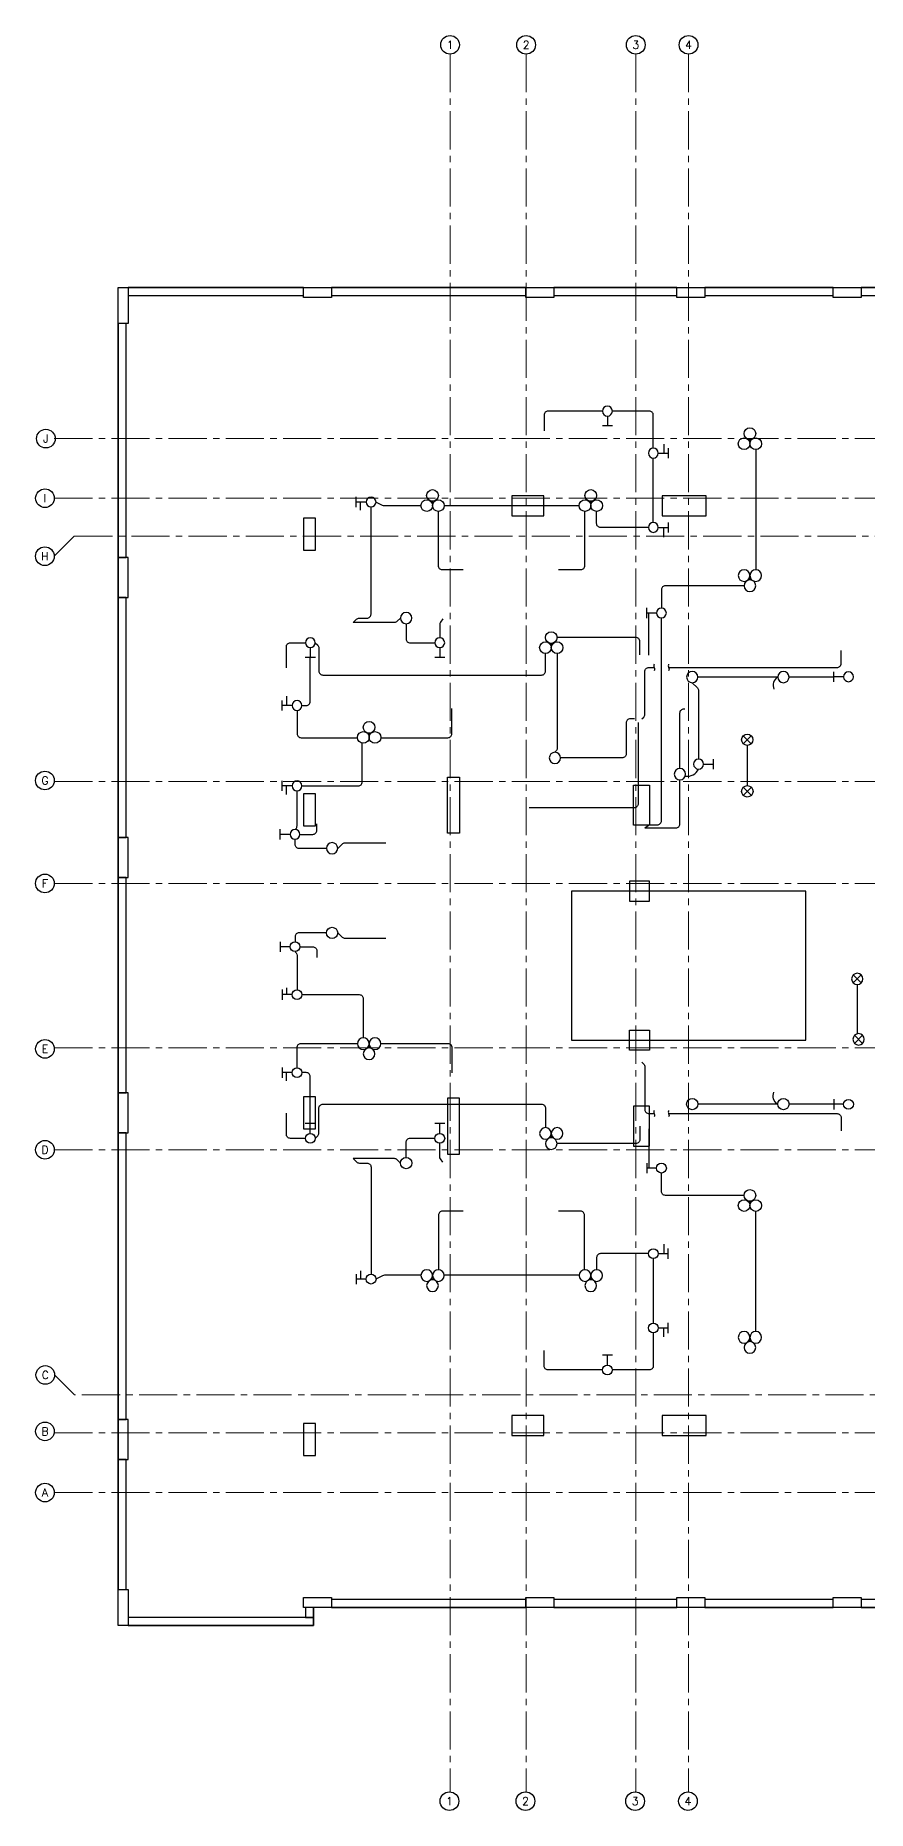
# Model space of a CAD drawing. Header units: metres. Extents: x -10 to 115, y -8 to 36.
# Drawn here: x -10.36 to 10.43, y -7.95 to 36.43 of the extents above; entities that cross this region are included whole.
import ezdxf
from ezdxf.enums import TextEntityAlignment as Align

# ---------------------------------------------------------------- set-up
doc = ezdxf.new("R2010")
doc.units = ezdxf.units.M
doc.linetypes.add('CENTER2', pattern=[28.575, 19.05, -3.175, 3.175, -3.175])
for name, color, linetype in [('Column', 4, 'Continuous'), ('ElecConduit', 20, 'Continuous'), ('ELIGHT', 4, 'Continuous'), ('GRID', 1, 'CENTER2'), ('Opening', 2, 'Continuous'), ('S-GRID-CIRC', 3, 'Continuous'), ('S-GRID-CIRC-TEXT', 3, 'Continuous'), ('Slab', 3, 'Continuous'), ('Wall', 1, 'Continuous')]:
    doc.layers.add(name, color=color, linetype=linetype)
doc.layers.add('S-GRID-DIMS', color=2, linetype='Continuous', lineweight=0)
doc.styles.add('S-ROMANS', font='romans.shx', dxfattribs={"width": 0.75})

# ---------------------------------------------------------------- blocks, each defined once
blk = doc.blocks.new('EI2')
at = {"layer": 'ELIGHT'}
for p, q in [((0, 0.181), (0, -0.181)), ((0.35, 0), (0, 0))]:
    blk.add_line(p, q, dxfattribs=at)
blk.add_circle((0.527, 0), 0.176, dxfattribs=at)
blk = doc.blocks.new('E LIGHTING OUTLET')
at = {"layer": 'ELIGHT'}
blk.add_circle((0, 0), 0.177, dxfattribs=at)
blk = doc.blocks.new('EChandlier')
at = {"layer": 'ELIGHT'}
for centre, radius in [((-0.228, 0.13), 0.228), ((0, 0), 0.028), ((0.227, 0.13), 0.228), ((0.002, -0.266), 0.228)]:
    blk.add_circle(centre, radius, dxfattribs=at)
blk = doc.blocks.new('EI1')
at = {"layer": 'ELIGHT'}
for points in [[(0.157, 0.157), (-0.157, -0.157)], [(-0.157, 0.157), (0.157, -0.157)]]:
    blk.add_lwpolyline(points, dxfattribs=at)
blk.add_circle((0, 0), 0.222, dxfattribs=at)
blk = doc.blocks.new('S-GRID-CIRC')
at = {"layer": 'S-GRID-CIRC'}
blk.add_circle((0, 0), 0.35, dxfattribs=at)
at = {"layer": 'S-GRID-CIRC-TEXT', "color": 3, "style": 'S-ROMANS', "flags": 8}
blk.add_attdef('GRID-CIRC', text='', height=0.3, dxfattribs=at).set_placement((0, 0), align=Align.MIDDLE)

msp = doc.modelspace()

# ---------------------------------------------------------------- linework, layer by layer
at = {"layer": 'Column'}
for points in [[(-8.29, 30.125), (-8.04, 30.125), (-8.04, 29.225), (-8.29, 29.225)], [(-3.66, 29.875), (-3.66, 30.125), (-2.96, 30.125), (-2.96, 29.875)], [(1.892, 29.875), (1.892, 30.125), (2.592, 30.125), (2.592, 29.875)], [(5.67, 29.875), (5.67, 30.125), (6.37, 30.125), (6.37, 29.875)], [(9.573, 29.875), (9.573, 30.125), (10.273, 30.125), (10.273, 29.875)], [(-8.29, -2.425), (-8.04, -2.425), (-8.04, -3.325), (-8.29, -3.325)], [(-3.66, -2.875), (-3.66, -2.625), (-2.96, -2.625), (-2.96, -2.875)], [(1.892, -2.875), (1.892, -2.625), (2.592, -2.625), (2.592, -2.875)], [(5.67, -2.875), (5.67, -2.625), (6.37, -2.625), (6.37, -2.875)], [(9.573, -2.875), (9.573, -2.625), (10.273, -2.625), (10.273, -2.875)]]:
    msp.add_lwpolyline(points, close=True, dxfattribs=at)
at = {"layer": 'Column', "color": 4, "linetype": 'Continuous'}
for points in [[(1.54, 24.42), (2.34, 24.42), (2.34, 24.92), (1.54, 24.92)], [(5.3, 24.421), (6.4, 24.421), (6.4, 24.92), (5.3, 24.92)], [(-8.04, 23.377), (-8.29, 23.377), (-8.29, 22.377), (-8.04, 22.377)], [(-0.06, 17.89), (0.24, 17.89), (0.24, 16.49), (-0.06, 16.49)], [(4.58, 17.69), (4.98, 17.69), (4.98, 16.69), (4.58, 16.69)], [(-8.04, 16.374), (-8.29, 16.374), (-8.29, 15.374), (-8.04, 15.374)], [(4.98, 15.29), (4.48, 15.29), (4.48, 14.79), (4.98, 14.79)], [(4.98, 11.06), (4.48, 11.06), (4.48, 11.56), (4.98, 11.56)], [(-8.04, 9.994), (-8.29, 9.994), (-8.29, 8.994), (-8.04, 8.994)], [(-0.06, 8.46), (0.24, 8.46), (0.24, 9.86), (-0.06, 9.86)], [(4.58, 8.66), (4.98, 8.66), (4.98, 9.66), (4.58, 9.66)], [(-8.04, 1.825), (-8.29, 1.825), (-8.29, 0.825), (-8.04, 0.825)], [(1.54, 1.427), (2.34, 1.427), (2.34, 1.927), (1.54, 1.927)], [(5.3, 1.43), (6.4, 1.43), (6.4, 1.929), (5.3, 1.929)]]:
    msp.add_lwpolyline(points, close=True, dxfattribs=at)
at = {"layer": 'Column', "color": 4}
for points in [[(-3.66, 23.56), (-3.36, 23.56), (-3.36, 24.36), (-3.66, 24.36)], [(-3.36, 17.466), (-3.66, 17.466), (-3.66, 16.666), (-3.36, 16.666)], [(-3.36, 9.894), (-3.66, 9.894), (-3.66, 9.094), (-3.36, 9.094)], [(-3.36, 1.725), (-3.66, 1.725), (-3.66, 0.925), (-3.36, 0.925)]]:
    msp.add_lwpolyline(points, close=True, dxfattribs=at)
at = {"layer": 'ElecConduit', "elevation": -1.5}
for points in [[(3.81, 27.038), (2.45, 27.038, 0.414214), (2.35, 26.938), (2.35, 26.549)], [(5.079, 26.111), (5.079, 26.938, 0.414214), (4.979, 27.038), (4.057, 27.038)], [(-2.417, 21.754), (-2.336, 21.835, -0.198912), (-2.266, 21.864), (-2.073, 21.864, 0.414214), (-1.973, 21.964), (-1.973, 24.643)], [(-0.728, 24.671), (-1.639, 24.671, -0.119102), (-1.685, 24.682), (-1.85, 24.766)], [(0.329, 23.07), (-0.191, 23.07, -0.414214), (-0.291, 23.17), (-0.291, 24.53)], [(3.361, 24.53), (3.361, 23.17, -0.414214), (3.261, 23.07), (2.708, 23.07)], [(4.955, 24.129), (3.763, 24.129, -0.414214), (3.663, 24.229), (3.663, 24.525)], [(7.346, 22.673), (5.382, 22.673, 0.414214), (5.282, 22.573), (5.282, 22.115)], [(-1.239, 21.864), (-1.32, 21.784, -0.198912), (-1.39, 21.754), (-2.417, 21.754)], [(-0.176, 21.847), (-0.239, 21.758, 0.155023), (-0.257, 21.7), (-0.257, 21.372)], [(4.868, 16.617), (4.954, 16.678, -0.156066), (5.013, 16.697), (5.182, 16.697, 0.414214), (5.282, 16.797), (5.282, 21.868)], [(-1.097, 21.722), (-1.097, 21.343, 0.414214), (-0.997, 21.243), (-0.381, 21.243)], [(4.742, 20.947), (4.742, 21.278, 0.414214), (4.642, 21.378), (2.675, 21.378)], [(-4.09, 20.617), (-4.09, 21.148, -0.414214), (-3.99, 21.248), (-3.616, 21.248)], [(-3.7, 19.679), (-3.592, 19.679, 0.414214), (-3.492, 19.779), (-3.492, 20.879)], [(-3.369, 21.248), (-3.306, 21.185, -0.198912), (-3.277, 21.114), (-3.277, 20.54, 0.414214), (-3.177, 20.44), (2.285, 20.44, 0.414214), (2.385, 20.54), (2.385, 20.979)], [(2.676, 20.979), (2.676, 18.606, -0.198912), (2.647, 18.535), (2.62, 18.509)], [(5.462, 20.629), (9.671, 20.629, 0.414214), (9.771, 20.729), (9.771, 21.055)], [(4.793, 19.343), (4.839, 19.389, 0.198912), (4.868, 19.46), (4.868, 20.529, -0.414214), (4.968, 20.629), (5.101, 20.629)], [(5.101, 20.711, 0.242715), (5.101, 20.629, -0.242715), (5.101, 20.546)], [(5.462, 20.711, 0.242715), (5.462, 20.629, -0.242715), (5.462, 20.546)], [(6.052, 20.247), (6.18, 20.119, -0.198912), (6.209, 20.048), (6.209, 18.335)], [(8.187, 20.389, 0.383648), (8.093, 20.09, -3.183241)], [(-3.823, 19.555), (-3.823, 18.974, 0.414214), (-3.723, 18.874), (-2.313, 18.874)], [(-1.731, 18.874), (-0.053, 18.874, 0.414214), (0.047, 18.974), (0.047, 19.606)], [(5.745, 18.104), (5.745, 19.494, -0.414214), (5.845, 19.594), (5.87, 19.594)], [(4.7, 19.25), (4.7, 17.222, -0.414214), (4.6, 17.122), (1.974, 17.122)], [(4.607, 19.343), (4.5, 19.343, 0.414214), (4.4, 19.243), (4.4, 18.467, -0.414214), (4.3, 18.367), (2.762, 18.367)], [(-3.7, 17.669), (-2.293, 17.669, 0.414214), (-2.193, 17.769), (-2.193, 18.734)], [(4.868, 16.617), (5.645, 16.617, 0.414214), (5.745, 16.717), (5.745, 17.82)], [(5.879, 17.913, 0.327489), (6.209, 18.088, -3.420201)], [(-3.873, 16.581), (-3.854, 16.598, 0.208932), (-3.822, 16.672), (-3.822, 17.545)], [(-3.75, 16.457), (-3.43, 16.457, 0.414214), (-3.33, 16.557), (-3.33, 16.723)], [(-3.089, 16.105), (-3.773, 16.105, -0.414214), (-3.873, 16.205), (-3.873, 16.334)], [(-2.805, 16.105), (-2.696, 16.215, -0.198912), (-2.625, 16.244), (-1.607, 16.244)], [(-3.089, 13.998), (-3.773, 13.998, 0.414214), (-3.873, 13.898), (-3.873, 13.77)], [(-2.805, 13.998), (-2.696, 13.889, 0.198912), (-2.625, 13.859), (-1.607, 13.859)], [(-3.873, 13.523), (-3.847, 13.492, -0.177694), (-3.823, 13.427), (-3.823, 12.573)], [(-3.75, 13.646), (-3.43, 13.646, -0.414214), (-3.33, 13.546), (-3.33, 13.38)], [(-3.7, 12.45), (-2.268, 12.45, -0.414214), (-2.168, 12.35), (-2.168, 11.37)], [(-3.823, 10.623), (-3.823, 11.129, -0.414214), (-3.723, 11.229), (-2.313, 11.229)], [(-1.731, 11.229), (-0.053, 11.229, -0.414214), (0.047, 11.129), (0.047, 10.497)], [(4.793, 10.76), (4.839, 10.715, -0.198912), (4.868, 10.644), (4.868, 9.575, 0.414214), (4.968, 9.475), (5.101, 9.475)], [(-3.492, 9.224), (-3.492, 10.4, 0.414214), (-3.592, 10.5), (-3.7, 10.5)], [(8.187, 9.714, -0.383648), (8.093, 10.013, 3.183241)], [(-3.616, 8.855), (-3.99, 8.855, -0.414214), (-4.09, 8.955), (-4.09, 9.486)], [(-3.369, 8.855), (-3.306, 8.919, 0.198912), (-3.277, 8.989), (-3.277, 9.61, -0.414214), (-3.177, 9.71), (2.285, 9.71, -0.414214), (2.385, 9.61), (2.385, 9.125)], [(5.101, 9.556, 0.242715), (5.101, 9.473, -0.242715), (5.101, 9.391)], [(5.462, 9.556, 0.242715), (5.462, 9.473, -0.242715), (5.462, 9.391)], [(5.461, 9.475), (9.671, 9.475, -0.414214), (9.771, 9.375), (9.771, 9.048)], [(4.742, 9.16), (4.742, 8.825, -0.414214), (4.642, 8.725), (2.675, 8.725)], [(-1.097, 8.381), (-1.097, 8.76, -0.414214), (-0.997, 8.86), (-0.381, 8.86)], [(-0.176, 8.257), (-0.239, 8.346, -0.155023), (-0.257, 8.403), (-0.257, 8.732)], [(-2.417, 8.349), (-2.336, 8.269, 0.198912), (-2.266, 8.239), (-2.073, 8.239, -0.414214), (-1.973, 8.139), (-1.973, 5.461)], [(-1.239, 8.239), (-1.32, 8.32, 0.198912), (-1.391, 8.349), (-2.417, 8.349)], [(7.346, 7.431), (5.382, 7.431, -0.414214), (5.282, 7.531), (5.282, 7.989)], [(0.329, 7.034), (-0.191, 7.034, 0.414214), (-0.291, 6.934), (-0.291, 5.573)], [(3.361, 5.573), (3.361, 6.934, 0.414214), (3.261, 7.034), (2.708, 7.034)], [(4.955, 5.974), (3.763, 5.974, 0.414214), (3.663, 5.874), (3.663, 5.579)], [(-0.728, 5.433), (-1.639, 5.433, 0.119102), (-1.685, 5.422), (-1.85, 5.337)], [(3.81, 3.066), (2.45, 3.066, -0.414214), (2.35, 3.166), (2.35, 3.554)], [(5.079, 3.993), (5.079, 3.166, -0.414214), (4.979, 3.066), (4.057, 3.066)]]:
    msp.add_lwpolyline(points, format="xyb", dxfattribs=at)
for points in [[(5.345, 26.214), (5.345, 25.988)], [(5.078, 24.253), (5.078, 25.864)], [(7.639, 26.076), (7.639, 23.072)], [(-2.24, 24.563), (-2.24, 24.766)], [(3.226, 24.671), (-0.146, 24.671)], [(5.345, 23.889), (5.345, 24.13)], [(4.965, 20.933), (4.965, 21.991)], [(8.187, 20.389), (6.194, 20.389)], [(9.587, 20.389), (8.471, 20.389)], [(-4.09, 19.912), (-4.09, 19.678)], [(7.427, 18.68), (7.427, 17.674)], [(-4.09, 17.453), (-4.09, 17.669)], [(-4.09, 12.62), (-4.09, 12.45)], [(10.175, 12.7), (10.175, 11.47)], [(-4.09, 10.292), (-4.09, 10.5)], [(8.187, 9.714), (6.194, 9.714)], [(9.587, 9.714), (8.471, 9.714)], [(4.965, 9.096), (4.965, 8.112)], [(7.639, 4.027), (7.639, 7.031)], [(5.345, 6.214), (5.345, 5.974)], [(5.078, 5.851), (5.078, 4.24)], [(-2.24, 5.541), (-2.24, 5.337)], [(3.226, 5.433), (-0.146, 5.433)], [(5.345, 3.89), (5.345, 4.116)]]:
    msp.add_lwpolyline(points, dxfattribs=at)
at = {"layer": 'GRID', "lineweight": 0, "ltscale": 0.05}
for p, q in [((0, 35.963), (0, -7.482)), ((1.9, 35.963), (1.9, -7.482)), ((4.64, 35.963), (4.64, -7.482)), ((5.96, 35.963), (5.96, -7.482)), ((-9.888, 26.35), (114.619, 26.351)), ((-9.888, 24.86), (114.619, 24.861)), ((-9.888, 17.78), (114.619, 17.781)), ((-9.888, 15.23), (114.619, 15.231)), ((-9.888, 11.12), (114.619, 11.121)), ((-9.888, 8.57), (114.619, 8.571)), ((-9.888, 1.49), (114.619, 1.491)), ((-9.888, 0), (114.619, 0.001))]:
    msp.add_line(p, q, dxfattribs=at)
for points in [[(-9.89, 23.41), (-9.39, 23.91), (114.541, 23.911), (114.612, 23.411)], [(114.849, 2.718), (114.629, 2.441), (-9.38, 2.44), (-9.88, 2.94)]]:
    msp.add_lwpolyline(points, dxfattribs=at)
at = {"layer": 'Opening'}
msp.add_lwpolyline([(3.032, 11.311), (8.89, 11.311), (8.89, 15.04), (3.032, 15.04)], close=True, dxfattribs=at)
at = {"layer": 'Slab'}
msp.add_lwpolyline([(55.875, 30.125), (55.875, -2.875), (-3.41, -2.875), (-3.41, -3.325), (-8.29, -3.325), (-8.291, -2.423), (-8.29, -2.423), (-8.29, 30.125), (55.875, 30.125)], dxfattribs=at)
at = {"layer": 'Wall'}
for points in [[(-8.04, 29.925), (-3.66, 29.925), (-3.66, 30.125), (-8.04, 30.125)], [(-2.96, 29.925), (1.9, 29.925), (1.9, 30.125), (-2.96, 30.125)], [(2.592, 29.925), (5.67, 29.925), (5.67, 30.125), (2.592, 30.125)], [(6.37, 29.925), (9.573, 29.925), (9.573, 30.125), (6.37, 30.125)], [(10.273, 29.925), (13.475, 29.925), (13.475, 30.125), (10.273, 30.125)], [(-8.09, 23.375), (-8.09, 29.225), (-8.29, 29.225), (-8.29, 23.375)], [(-8.09, 16.374), (-8.09, 22.377), (-8.29, 22.377), (-8.29, 16.374)], [(-8.09, 9.994), (-8.09, 15.374), (-8.29, 15.374), (-8.29, 9.994)], [(-8.09, 1.825), (-8.09, 8.994), (-8.29, 8.994), (-8.29, 1.825)], [(-8.09, -2.425), (-8.09, 0.825), (-8.29, 0.825), (-8.29, -2.425)], [(-3.41, -3.125), (-3.41, -2.875), (-3.61, -2.875), (-3.61, -3.125)], [(-2.96, -2.875), (1.9, -2.875), (1.9, -2.675), (-2.96, -2.675)], [(2.592, -2.875), (5.67, -2.875), (5.67, -2.675), (2.592, -2.675)], [(6.37, -2.875), (9.573, -2.875), (9.573, -2.675), (6.37, -2.675)], [(10.273, -2.875), (13.475, -2.875), (13.475, -2.675), (10.273, -2.675)], [(-8.04, -3.325), (-3.41, -3.325), (-3.41, -3.125), (-8.04, -3.125)]]:
    msp.add_lwpolyline(points, close=True, dxfattribs=at)

# ---------------------------------------------------------------- block references
at = {"layer": 'ELIGHT'}
for name, p, xscale, yscale, zscale, rotation in [('EI2', (3.933, 26.669, -1.5), -0.7, 0.7, 0.7, 269.9997406373642), ('EChandlier', (7.493, 26.305, -1.5), 0.6400000000000001, 0.6400000000000001, 0.6400000000000001, 179.9997406373642), ('EI2', (5.447, 25.988, -1.5), -0.7, 0.7, 0.7, 359.9997406373642), ('EI2', (-2.342, 24.766, -1.5), -0.7, 0.7, 0.7, 179.9997406373643), ('EChandlier', (-0.437, 24.759, -1.5), 0.6400000000000001, 0.6400000000000001, 0.6400000000000001, 179.9997406373642), ('EChandlier', (3.518, 24.759, -1.5), 0.6400000000000001, 0.6400000000000001, 0.6400000000000001, 179.9997406373642), ('EI2', (5.447, 24.13, -1.5), -0.7, 0.7, 0.7, 359.9997406373642), ('EChandlier', (7.493, 22.843, -1.5), -0.6400000000000001, 0.6400000000000001, 0.6400000000000001, 0.0002593626357683121), ('E LIGHTING OUTLET', (-1.097, 21.864, -1.5), -0.8, 0.8, 0.8, 0.0002593626357683121), ('EI2', (4.913, 21.991, -1.5), -0.7, 0.7, 0.7, 179.9997406373643), ('EI2', (-3.492, 20.879, -1.5), -0.7, 0.7, 0.7, 269.9997406373642), ('EI2', (-0.257, 20.879, -1.5), -0.7, 0.7, 0.7, 269.9997406373642), ('EChandlier', (2.53, 21.208, -1.5), 0.6400000000000001, 0.6400000000000001, 0.6400000000000001, 179.9997406373642), ('E LIGHTING OUTLET', (6.052, 20.389, -1.5), -0.8, 0.8, 0.8, 0.0002593626357683121), ('E LIGHTING OUTLET', (8.329, 20.389, -1.5), -0.8, 0.8, 0.8, 0.0002593626357683121), ('EI2', (9.587, 20.397, -1.5), -0.7, 0.7, 0.7, 179.9997406373643), ('EI2', (-4.192, 19.678, -1.5), -0.7, 0.7, 0.7, 179.9997406373643), ('EChandlier', (-2.022, 18.963, -1.5), 0.6400000000000001, 0.6400000000000001, 0.6400000000000001, 179.9997406373642), ('EI1', (7.427, 18.822, -1.5), 0.6399999999872202, 0.6399999999872202, 0.6399999999872202, 180), ('E LIGHTING OUTLET', (2.62, 18.367, -1.5), -0.8, 0.8, 0.8, 0.0002593626357683121), ('EI2', (6.578, 18.212, -1.5), -0.7, 0.7, 0.7, 359.9997406373642), ('EI2', (-4.192, 17.669, -1.5), -0.7, 0.7, 0.7, 179.9997406373643), ('E LIGHTING OUTLET', (5.745, 17.962, -1.5), -0.8, 0.8, 0.8, 0.0002593626357683121), ('EI1', (7.428, 17.532, -1.5), 0.6399999999872202, 0.6399999999872202, 0.6399999999872202, 180), ('EI2', (-4.242, 16.457, -1.5), -0.7, 0.7, 0.7, 179.9997406373643), ('E LIGHTING OUTLET', (-2.947, 16.11, -1.5), -0.8, 0.8, 0.8, 0.0002593626357683121), ('EI2', (-4.242, 13.647, -1.5), 0.7, 0.7, 0.7, 0.0002593626356950153), ('E LIGHTING OUTLET', (-2.947, 13.993, -1.5), 0.8, 0.8, 0.8, 179.9997406373642), ('EI2', (-4.192, 12.45, -1.5), 0.7, 0.7, 0.7, 0.0002593626356950153), ('EChandlier', (-2.022, 11.14, -1.5), -0.6400000000000001, 0.6400000000000001, 0.6400000000000001, 0.0002593626357683121), ('EI2', (-4.192, 10.5, -1.5), 0.7, 0.7, 0.7, 0.0002593626356950153), ('E LIGHTING OUTLET', (6.052, 9.714, -1.5), 0.8, 0.8, 0.8, 179.9997406373642), ('E LIGHTING OUTLET', (8.329, 9.714, -1.5), 0.8, 0.8, 0.8, 179.9997406373642), ('EI2', (9.587, 9.707, -1.5), 0.7, 0.7, 0.7, 0.0002593626356950153), ('EI2', (-3.492, 9.224, -1.5), 0.7, 0.7, 0.7, 270.0002593626357), ('EI2', (-0.257, 9.224, -1.5), 0.7, 0.7, 0.7, 270.0002593626357), ('EChandlier', (2.53, 8.895, -1.5), -0.6400000000000001, 0.6400000000000001, 0.6400000000000001, 0.0002593626357683121), ('E LIGHTING OUTLET', (-1.097, 8.239, -1.5), 0.8, 0.8, 0.8, 179.9997406373642), ('EI2', (4.913, 8.112, -1.5), 0.7, 0.7, 0.7, 0.0002593626356950153), ('EChandlier', (7.493, 7.26, -1.5), 0.6400000000000001, 0.6400000000000001, 0.6400000000000001, 179.9997406373642), ('EI2', (5.447, 5.974, -1.5), 0.7, 0.7, 0.7, 180.0002593626356), ('EI2', (-2.342, 5.337, -1.5), 0.7, 0.7, 0.7, 0.0002593626356950153), ('EChandlier', (-0.437, 5.344, -1.5), -0.6400000000000001, 0.6400000000000001, 0.6400000000000001, 0.0002593626357683121), ('EChandlier', (3.518, 5.344, -1.5), -0.6400000000000001, 0.6400000000000001, 0.6400000000000001, 0.0002593626357683121), ('EI2', (5.447, 4.116, -1.5), 0.7, 0.7, 0.7, 180.0002593626356), ('EChandlier', (7.493, 3.798, -1.5), -0.6400000000000001, 0.6400000000000001, 0.6400000000000001, 0.0002593626357683121), ('EI2', (3.933, 3.434, -1.5), 0.7, 0.7, 0.7, 270.0002593626357)]:
    msp.add_blockref(name, p, dxfattribs=dict(at, xscale=xscale, yscale=yscale, zscale=zscale, rotation=rotation))
at = {"layer": 'ELIGHT', "xscale": -0.6399999999872202, "yscale": 0.6399999999872202, "zscale": 0.6399999999872202}
for p in [(10.175, 12.842, -1.5), (10.208, 11.332, -1.5)]:
    msp.add_blockref('EI1', p, dxfattribs=at)
at = {"layer": 'S-GRID-CIRC'}
ref = msp.add_blockref('S-GRID-CIRC', (-10.099, 26.351), dxfattribs=dict(at, xscale=0.667, yscale=0.667, zscale=0.667))
ref.add_attrib('GRID-CIRC', 'J', dxfattribs={"layer": 'S-GRID-CIRC-TEXT', "color": 3, "height": 0.2, "style": 'S-ROMANS'}).set_placement((-10.099, 26.351), align=Align.MIDDLE)
ref = msp.add_blockref('S-GRID-CIRC', (-10.121, 24.86), dxfattribs=dict(at, xscale=0.667, yscale=0.667, zscale=0.667))
ref.add_attrib('GRID-CIRC', 'I', dxfattribs={"layer": 'S-GRID-CIRC-TEXT', "color": 3, "height": 0.2, "style": 'S-ROMANS'}).set_placement((-10.121, 24.86), align=Align.MIDDLE)
ref = msp.add_blockref('S-GRID-CIRC', (-10.124, 23.41), dxfattribs=dict(at, xscale=0.667, yscale=0.667, zscale=0.667))
ref.add_attrib('GRID-CIRC', 'H', dxfattribs={"layer": 'S-GRID-CIRC-TEXT', "color": 3, "height": 0.2, "style": 'S-ROMANS'}).set_placement((-10.124, 23.41), align=Align.MIDDLE)
ref = msp.add_blockref('S-GRID-CIRC', (-10.122, 17.803), dxfattribs=dict(at, xscale=0.667, yscale=0.667, zscale=0.667))
ref.add_attrib('GRID-CIRC', 'G', dxfattribs={"layer": 'S-GRID-CIRC-TEXT', "color": 3, "height": 0.2, "style": 'S-ROMANS'}).set_placement((-10.122, 17.803), align=Align.MIDDLE)
ref = msp.add_blockref('S-GRID-CIRC', (-10.122, 15.23), dxfattribs=dict(at, xscale=0.667, yscale=0.667, zscale=0.667))
ref.add_attrib('GRID-CIRC', 'F', dxfattribs={"layer": 'S-GRID-CIRC-TEXT', "color": 3, "height": 0.2, "style": 'S-ROMANS'}).set_placement((-10.122, 15.23), align=Align.MIDDLE)
ref = msp.add_blockref('S-GRID-CIRC', (-10.121, 11.093), dxfattribs=dict(at, xscale=0.667, yscale=0.667, zscale=0.667))
ref.add_attrib('GRID-CIRC', 'E', dxfattribs={"layer": 'S-GRID-CIRC-TEXT', "color": 3, "height": 0.2, "style": 'S-ROMANS'}).set_placement((-10.121, 11.093), align=Align.MIDDLE)
ref = msp.add_blockref('S-GRID-CIRC', (-10.121, 8.57), dxfattribs=dict(at, xscale=0.667, yscale=0.667, zscale=0.667))
ref.add_attrib('GRID-CIRC', 'D', dxfattribs={"layer": 'S-GRID-CIRC-TEXT', "color": 3, "height": 0.2, "style": 'S-ROMANS'}).set_placement((-10.121, 8.57), align=Align.MIDDLE)
ref = msp.add_blockref('S-GRID-CIRC', (-10.113, 2.94), dxfattribs=dict(at, xscale=0.667, yscale=0.667, zscale=0.667))
ref.add_attrib('GRID-CIRC', 'C', dxfattribs={"layer": 'S-GRID-CIRC-TEXT', "color": 3, "height": 0.2, "style": 'S-ROMANS'}).set_placement((-10.113, 2.94), align=Align.MIDDLE)
ref = msp.add_blockref('S-GRID-CIRC', (-10.121, 1.53), dxfattribs=dict(at, xscale=0.667, yscale=0.667, zscale=0.667))
ref.add_attrib('GRID-CIRC', 'B', dxfattribs={"layer": 'S-GRID-CIRC-TEXT', "color": 3, "height": 0.2, "style": 'S-ROMANS'}).set_placement((-10.121, 1.53), align=Align.MIDDLE)
ref = msp.add_blockref('S-GRID-CIRC', (-10.121, 0), dxfattribs=dict(at, xscale=0.667, yscale=0.667, zscale=0.667))
ref.add_attrib('GRID-CIRC', 'A', dxfattribs={"layer": 'S-GRID-CIRC-TEXT', "color": 3, "height": 0.2, "style": 'S-ROMANS'}).set_placement((-10.121, 0), align=Align.MIDDLE)
at = {"layer": 'S-GRID-DIMS', "ltscale": 20}
ref = msp.add_blockref('S-GRID-CIRC', (0, 36.196), dxfattribs=dict(at, xscale=0.667, yscale=0.667, zscale=0.667))
ref.add_attrib('GRID-CIRC', '1', dxfattribs={"layer": 'S-GRID-CIRC-TEXT', "color": 3, "height": 0.2, "style": 'S-ROMANS'}).set_placement((0, 36.196), align=Align.MIDDLE)
ref = msp.add_blockref('S-GRID-CIRC', (1.9, 36.196), dxfattribs=dict(at, xscale=0.667, yscale=0.667, zscale=0.667))
ref.add_attrib('GRID-CIRC', '2', dxfattribs={"layer": 'S-GRID-CIRC-TEXT', "color": 3, "height": 0.2, "style": 'S-ROMANS'}).set_placement((1.9, 36.196), align=Align.MIDDLE)
ref = msp.add_blockref('S-GRID-CIRC', (4.64, 36.196), dxfattribs=dict(at, xscale=0.667, yscale=0.667, zscale=0.667))
ref.add_attrib('GRID-CIRC', '3', dxfattribs={"layer": 'S-GRID-CIRC-TEXT', "color": 3, "height": 0.2, "style": 'S-ROMANS'}).set_placement((4.64, 36.196), align=Align.MIDDLE)
ref = msp.add_blockref('S-GRID-CIRC', (5.96, 36.196), dxfattribs=dict(at, xscale=0.667, yscale=0.667, zscale=0.667))
ref.add_attrib('GRID-CIRC', '4', dxfattribs={"layer": 'S-GRID-CIRC-TEXT', "color": 3, "height": 0.2, "style": 'S-ROMANS'}).set_placement((5.96, 36.196), align=Align.MIDDLE)
ref = msp.add_blockref('S-GRID-CIRC', (-0.015, -7.715), dxfattribs=dict(at, xscale=0.667, yscale=0.667, zscale=0.667))
ref.add_attrib('GRID-CIRC', '1', dxfattribs={"layer": 'S-GRID-CIRC-TEXT', "color": 3, "height": 0.2, "style": 'S-ROMANS'}).set_placement((-0.015, -7.715), align=Align.MIDDLE)
ref = msp.add_blockref('S-GRID-CIRC', (1.885, -7.715), dxfattribs=dict(at, xscale=0.667, yscale=0.667, zscale=0.667))
ref.add_attrib('GRID-CIRC', '2', dxfattribs={"layer": 'S-GRID-CIRC-TEXT', "color": 3, "height": 0.2, "style": 'S-ROMANS'}).set_placement((1.885, -7.715), align=Align.MIDDLE)
ref = msp.add_blockref('S-GRID-CIRC', (4.625, -7.715), dxfattribs=dict(at, xscale=0.667, yscale=0.667, zscale=0.667))
ref.add_attrib('GRID-CIRC', '3', dxfattribs={"layer": 'S-GRID-CIRC-TEXT', "color": 3, "height": 0.2, "style": 'S-ROMANS'}).set_placement((4.625, -7.715), align=Align.MIDDLE)
ref = msp.add_blockref('S-GRID-CIRC', (5.945, -7.715), dxfattribs=dict(at, xscale=0.667, yscale=0.667, zscale=0.667))
ref.add_attrib('GRID-CIRC', '4', dxfattribs={"layer": 'S-GRID-CIRC-TEXT', "color": 3, "height": 0.2, "style": 'S-ROMANS'}).set_placement((5.945, -7.715), align=Align.MIDDLE)

doc.saveas('drawing.dxf')
